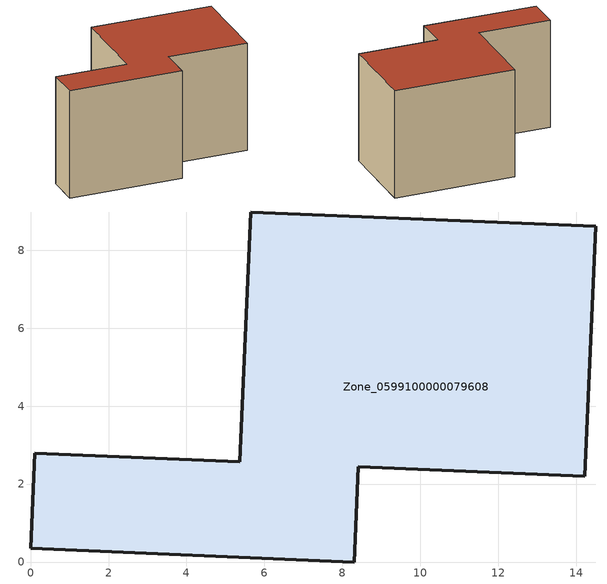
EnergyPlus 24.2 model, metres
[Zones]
Zone_0599100000079608
 floor ground (C_G): 5.65,8.98 14.51,8.62 14.23,2.2 8.42,2.45 8.31,0 0,0.35 0.1,2.79 5.37,2.57 z1
 wall outside (C_F): 14.51,8.62 5.65,8.98 5.37,2.57 0.1,2.79 0,0.35 8.31,0 8.42,2.45 14.23,2.2 14.51,8.62 z1:9.09
 roof outside (C_R): 8.42,2.45 14.23,2.2 14.51,8.62 5.65,8.98 5.37,2.57 0.1,2.79 0,0.35 8.31,0 z9.09
[BUILDING]
Pand.0599100000079608: North Axis=0; Terrain=City; Loads Convergence Tolerance Value=0.04; Temperature Convergence Tolerance Value=0.4; Solar Distribution=FullExterior; Maximum Number of Warmup Days=25; Minimum Number of Warmup Days=1
[Site:Location]
Rotterdam.The.Hague.AP_ZH_NLD Design_Conditions: Latitude=51.96; Longitude=4.45; Time Zone=1; Elevation=-4.5
[SITE:GROUNDTEMPERATURE:BUILDINGSURFACE]
18, 18, 18, 18, 18, 18, 18, 18, 18, 18, 18, 18
[MATERIAL] Thermal Absorptance=0.9; Solar Absorptance=0.7; Visible Absorptance=0.7
Name | Roughness | Thickness | Conductivity | Density | Specific Heat
G.TC.1965-1974 | MediumSmooth | 0.15 | 0.882353 | 540 | 1210
F.TC.1965-1974 | Rough | 0.3 | 0.697674 | 1920 | 840
R.TC.1965-1974 | MediumRough | 0.2 | 0.232558 | 1500 | 1000
[CONSTRUCTION]
C_G: G.TC.1965-1974
C_F: F.TC.1965-1974
C_R: R.TC.1965-1974
[ZONE]
Zone_0599100000079608: Type=1; Multiplier=1; Ceiling Height=Autocalculate; Volume=Autocalculate; Floor Area=autocalculate; Part of Total Floor Area=Yes
[ZONEINFILTRATION:DESIGNFLOWRATE]
Infil_Zone_0599100000079608: Zone or ZoneList or Space or SpaceList=Zone_0599100000079608; Schedule=AlwaysOn; Design Flow Rate Calculation Method=Flow/Area; Flow Rate per Floor Area=0.003; Constant Term Coefficient=1; Temperature Term Coefficient=0; Velocity Term Coefficient=0; Velocity Squared Term Coefficient=0
[HVACTEMPLATE:ZONE:IDEALLOADSAIRSYSTEM]
Zone_0599100000079608: Maximum Heating Supply Air Temperature=50; Minimum Cooling Supply Air Temperature=13; Maximum Heating Supply Air Humidity Ratio=0.0156; Minimum Cooling Supply Air Humidity Ratio=0.0077; Heating Limit=NoLimit; Cooling Limit=NoLimit; Dehumidification Control Type=ConstantSensibleHeatRatio; Cooling Sensible Heat Ratio=0.7; Dehumidification Setpoint=60; Humidification Control Type=None; Humidification Setpoint=30; Outdoor Air Method=None; Outdoor Air Flow Rate per Person=0.00944; Outdoor Air Flow Rate per Zone Floor Area=0; Outdoor Air Flow Rate per Zone=0; Demand Controlled Ventilation Type=None; Outdoor Air Economizer Type=NoEconomizer; Heat Recovery Type=None; Sensible Heat Recovery Effectiveness=0.7; Latent Heat Recovery Effectiveness=0.65
[ZONECONTROL:THERMOSTAT]
ThermostatControl_Zone_0599100000079608: Zone or ZoneList=Zone_0599100000079608; Control Type Schedule=DualSetpointControlType; Control 1=Thermostat_Zone_0599100000079608; Temperature Difference Between Cutout And Setpoint=0
[THERMOSTATSETPOINT:DUALSETPOINT]
Thermostat_Zone_0599100000079608: Heating Setpoint Temperature Schedule=HeatingSetpoint_Zone_0599100000079608; Cooling Setpoint Temperature Schedule=CoolingSetpoint_Zone_0599100000079608
[SCHEDULE:COMPACT]
HeatingSetpoint_Zone_0599100000079608: Through: 12/31, For: AllDays, Until: 24:00, 21
CoolingSetpoint_Zone_0599100000079608: Through: 12/31, For: AllDays, Until: 24:00, 24
DualSetpointControlType: Through: 12/31, For: AllDays, Until: 24:00, 4
AlwaysOn: Through: 12/31, For: AllDays, Until: 24:00, 1
